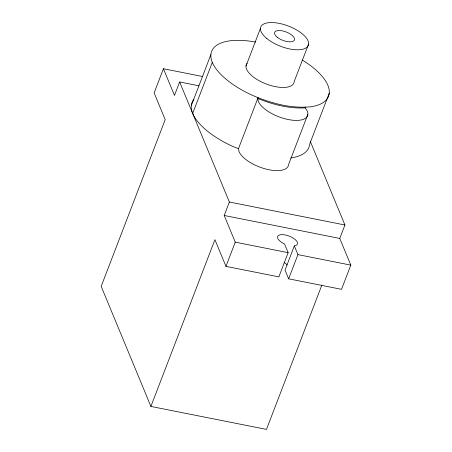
<?xml version="1.0" encoding="UTF-8"?>
<svg xmlns="http://www.w3.org/2000/svg" width="452" height="452" viewBox="0 0 452 452"><rect width="100%" height="100%" fill="white"/><g stroke="black" fill="none" stroke-linecap="round" stroke-linejoin="round"><path stroke-width="0.68" d="M202.575 76.512L163.432 68.732L154.138 92.942L165.189 119.622L101.18 286.37L150.906 406.438L266.471 429.4L321.875 285.059M198.903 85.795L179.642 81.97L174.483 95.417L163.432 68.732M191.275 105.695L210.892 54.596M192.682 113.452L212.299 62.353M246.001 66.009L260.459 28.352M307.852 114.367L288.579 164.568A26.532 11.294 21 0 1 265.787 169.008A26.532 11.294 21 0 1 239.018 151.55L238.492 148.64L258.109 97.542M150.906 406.438L214.92 239.684L225.966 266.369L278.85 276.878L288.144 252.668L284.534 243.95A10.611 4.52 21 0 1 278.59 235.385A10.611 4.52 21 0 1 293.597 238.362A10.611 4.52 21 0 1 294.325 245.899L297.936 254.617L288.647 278.822L341.531 289.331L350.82 265.126L339.768 238.441L344.932 224.994L310.4 141.629M225.966 266.369L235.26 242.159L224.209 215.48L229.373 202.033L179.642 81.97M308.609 44.008L294.156 81.659A25.47 10.842 21 0 1 265.985 83.88A25.47 10.842 21 0 1 247.074 63.382M305.253 107.875C288.969 108.791 272.754 104.531 257.764 98.44L258.29 101.35A26.532 11.294 21 0 0 288.303 119.554A26.532 11.294 21 0 0 307.258 111.079L305.253 107.875L305.597 106.977M329.265 93.072L309.648 144.171A62.619 26.662 21 0 1 290.647 157.94M294.325 245.899L285.031 270.104L288.647 278.822M229.373 202.033L344.932 224.994M224.209 215.48L339.768 238.441M235.26 242.159L288.144 252.668M297.936 254.617L350.82 265.126M238.492 148.64L232.865 146.459A62.619 26.662 21 0 1 193.902 99.248M284.127 262.454A10.611 4.52 21 0 1 287.11 265.008M302.332 60.065A62.619 26.662 21 0 1 310.264 106.841C290.348 108.666 270.635 103.124 252.482 95.355A62.619 26.662 21 0 1 210.869 54.935A62.619 26.662 21 0 1 255.612 42.076M277.155 37.16A10.611 4.52 21 0 0 294.116 40.533A10.611 4.52 21 0 0 282.325 30.843A10.611 4.52 21 0 0 277.155 37.16M266.833 38.539A25.47 10.842 21 0 0 307.541 46.629A25.47 10.842 21 0 0 279.229 23.374A25.47 10.842 21 0 0 266.833 38.539"/></g></svg>
